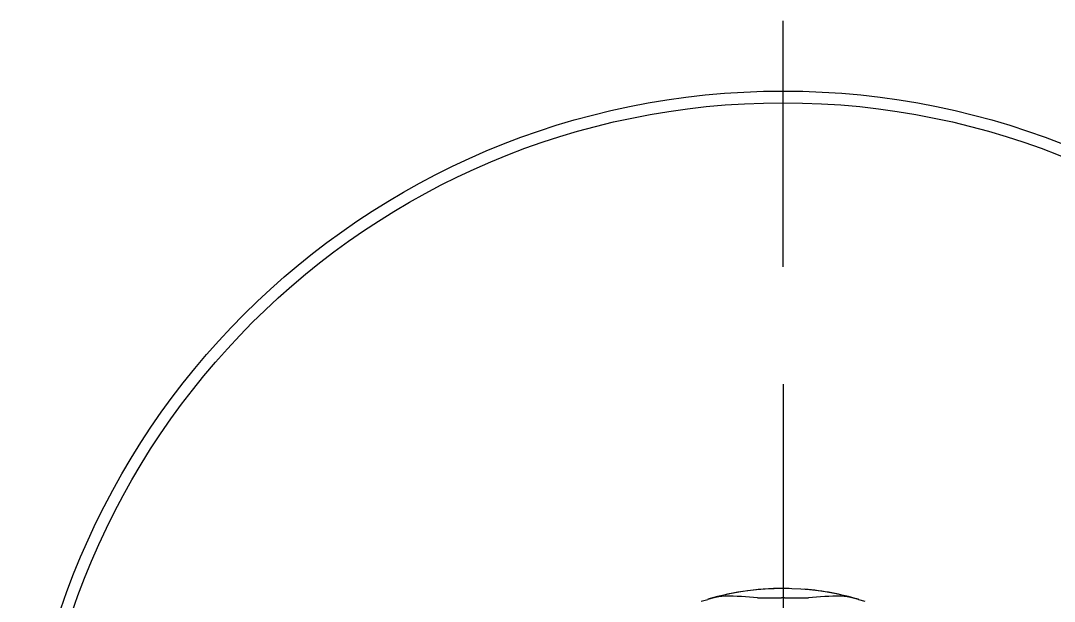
# Model space of a CAD drawing. Header units: millimetres. Extents: x -60 to 7633, y -2614 to 2146.
# Drawn here: x 3522.27 to 3566.34, y -2335.72 to -2310.97 of the extents above; entities that cross this region are included whole.
import ezdxf
from ezdxf.lldxf.tags import DXFTag

# ---------------------------------------------------------------- set-up
doc = ezdxf.new("R2010")
doc.units = ezdxf.units.MM
doc.layers.get('0').update_dxf_attribs({"color": 250})
tags = doc.linetypes.add('CENTER2', pattern=[28.575, 19.05, -3.175, 3.175, -3.175]).pattern_tags.tags
tags[10:11] = [DXFTag(74, 4), DXFTag(75, 0), DXFTag(340, '0'), DXFTag(46, 0.0), DXFTag(50, 0.0), DXFTag(44, 0.0), DXFTag(45, 0.0)]
tags[8:9] = [DXFTag(74, 4), DXFTag(75, 0), DXFTag(340, '0'), DXFTag(46, 0.0), DXFTag(50, 0.0), DXFTag(44, 0.0), DXFTag(45, 0.0)]
tags[6:7] = [DXFTag(74, 4), DXFTag(75, 0), DXFTag(340, '0'), DXFTag(46, 0.0), DXFTag(50, 0.0), DXFTag(44, 0.0), DXFTag(45, 0.0)]
tags[4:5] = [DXFTag(74, 4), DXFTag(75, 0), DXFTag(340, '0'), DXFTag(46, 0.0), DXFTag(50, 0.0), DXFTag(44, 0.0), DXFTag(45, 0.0)]

msp = doc.modelspace()

# ---------------------------------------------------------------- linework, layer by layer
at = {"linetype": 'CENTER2'}
for p, q in [((3554.771, -2321.465), (3554.771, -2310.966)), ((3554.771, -2326.465), (3554.771, -2366.465))]:
    msp.add_line(p, q, dxfattribs=at)
at = {"linetype": 'Continuous'}
for p, q in [((3551.286, -2335.716), (3551.559, -2335.632)), ((3551.766, -2335.579), (3551.559, -2335.632)), ((3557.983, -2335.632), (3557.775, -2335.579)), ((3557.983, -2335.632), (3558.256, -2335.716))]:
    msp.add_line(p, q, dxfattribs=at)
for radius in [32.5, 32]:
    msp.add_circle((3554.771, -2346.465), radius, dxfattribs=at)
for centre, radius, start, end in [((3554.771, -2346.465), 11.3, 88.6966, 106.5137), ((3554.771, -2346.466), 11.294, 74.5713, 105.4287), ((3552.498, -2338.631), 3.139, 93.5756, 103.4795), ((3552.321, -2348.782), 13.283, 84.0994, 90.0807), ((3554.771, -2346.465), 11.3, 73.4863, 85.2975), ((3557.221, -2348.782), 13.283, 89.9193, 95.9006), ((3557.044, -2338.629), 3.137, 76.5172, 86.4277), ((3554.129, -2314.155), 21.418, 268.8155, 271.5343), ((3554.771, -2346.865), 11.3, 89.6542, 90.3458), ((3555.415, -2313.271), 22.302, 268.5195, 271.1307)]:
    msp.add_arc(centre, radius, start, end, dxfattribs=at)

doc.saveas('drawing.dxf')
